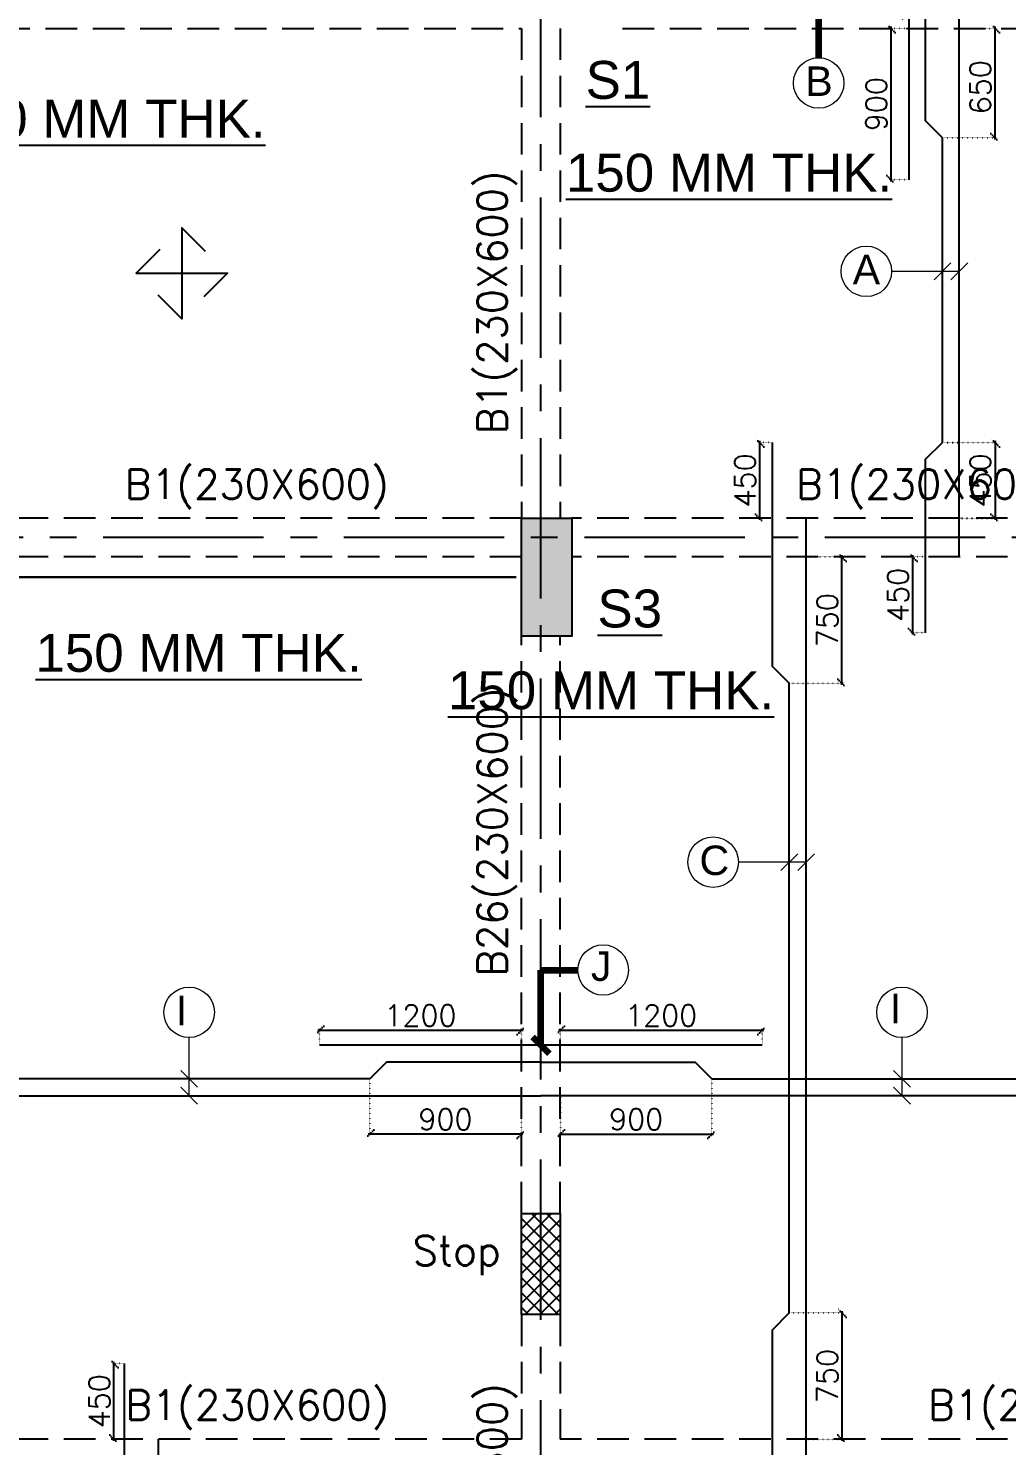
# Model space of a CAD drawing. Header units: millimetres. Extents: x 1921121 to 2008675, y -1544779 to -1482871.
# Drawn here: x 1929913 to 1935724, y -1498319 to -1489900 of the extents above; entities that cross this region are included whole.
import ezdxf

# ---------------------------------------------------------------- set-up
doc = ezdxf.new("R2010")
doc.units = ezdxf.units.MM
doc.header["$MEASUREMENT"] = 0
doc.header["$PDMODE"] = 98
for name, pattern in [('1', [0]), ('ACAD_ISO02W100', [15, 12, -3]), ('CENTER2', [28.575000000000003, 19.05, -3.175, 3.175, -3.175]), ('DOT', [0.25, 0, -0.25]), ('HIDDEN', [0.375, 0.25, -0.125])]:
    doc.linetypes.add(name, pattern=pattern)
for name, color, linetype in [('BEAM NO', 7, '1'), ('BEAM-230X600', 150, 'Continuous'), ('DIM', 191, 'Continuous'), ('Gabion Wall', 7, 'Continuous'), ('s-steel', 1, 'Continuous'), ('SLAB NO.', 4, 'Continuous'), ('STEEL', 1, 'Continuous'), ('STR.COLUMN', 1, 'Continuous')]:
    doc.layers.add(name, color=color, linetype=linetype)
for name, color, linetype, lineweight in [('BRICK WALL_MOFA', 8, 'Continuous', 30), ('CENTER_LINE', 8, 'CENTER2', 25), ('DIMENSION_MOFA', 62, 'HIDDEN', 15), ('GRID', 252, 'ACAD_ISO02W100', 9), ('LEADER', 191, 'Continuous', 15), ('S-B5-230X600', 120, 'HIDDEN', 25), ('SLAB STEEL MARK', 133, 'Continuous', 30)]:
    doc.layers.add(name, color=color, linetype=linetype, lineweight=lineweight)
doc.styles.add('DEEPAK', font='arial.ttf')
doc.styles.add('ROMANS', font='romans.shx')
doc.styles.add('RS', font='romans.shx', dxfattribs={"width": 0.9})
doc.styles.add('style1', font='arial.ttf')
doc.dimstyles.new('KRUNAL-MM', dxfattribs={"dimtxt": 50, "dimasz": 35, "dimexe": 25, "dimexo": 0, "dimgap": 15, "dimtad": 1, "dimdec": 0, "dimzin": 0, "dimdsep": 46, "dimtxsty": 'RS', "dimblk": 'OBLIQUE', "dimcen": 0, "dimdle": 25, "dimclrd": 256, "dimclre": 256, "dimclrt": 7, "dimadec": 0, "dimazin": 0, "dimtfac": 1, "dimtdec": 0, "dimtix": 1, "dimtmove": 0, "dimatfit": 2, "dimfxl": 1, "dimtolj": 1, "dimtzin": 0, "dimlwd": -1, "dimlwe": -1, "dimarcsym": 0})
doc.dimstyles.new('pag', dxfattribs={"dimtxt": 180, "dimasz": 150, "dimexe": 100, "dimexo": 0, "dimgap": 50, "dimtad": 1, "dimdec": 0, "dimzin": 0, "dimdsep": 46, "dimtxsty": 'ROMANS', "dimblk": 'OBLIQUE', "dimcen": 0, "dimdle": 100, "dimclrd": 256, "dimclre": 256, "dimclrt": 256, "dimadec": 0, "dimazin": 0, "dimtfac": 1, "dimtdec": 0, "dimtmove": 2, "dimatfit": 3, "dimfxl": 1, "dimtolj": 1, "dimtzin": 0, "dimlwd": -1, "dimlwe": -1, "dimarcsym": 0})

# ---------------------------------------------------------------- blocks, each defined once
blk = doc.blocks.new('FIRST FLOOR COLUMNS')
at = {"layer": 'CENTER_LINE', "ltscale": 50}
for p, q in [((5375.000000053085, -42282.18948876462), (5375.000000053085, 16012.95197904669)), ((68022.25780571625, 8084.999999998137), (-4699.232308062725, 8084.999999998137))]:
    blk.add_line(p, q, dxfattribs=at)
blk = doc.blocks.new('_Oblique')
at = {"color": 0, "linetype": 'ByBlock', "lineweight": -2}
blk.add_line((-0.5, -0.5), (0.5, 0.5), dxfattribs=at)
blk = doc.blocks.new('*D38')
at = {"layer": 'Defpoints', "color": 0, "linetype": 'DOT', "ltscale": 5, "transparency": 16777216}
for p in [(1935442.511420509, -1489900.360622958), (1935655.705642156, -1489900.360622958), (1935342.859777473, -1490550.34350977)]:
    blk.add_point(p, dxfattribs=at)
at = {"layer": 'DIM', "color": 191, "linetype": 'DOT', "ltscale": 5, "transparency": 16777216}
for p, q in [((1935452.511420509, -1489900.360622957), (1935665.705642157, -1489900.360622957)), ((1935352.859777473, -1490550.343509769), (1935665.705642157, -1490550.343509769))]:
    blk.add_line(p, q, dxfattribs=at)
at = {"layer": 'DIM', "color": 191, "ltscale": 5, "transparency": 16777216}
blk.add_line((1935655.705642157, -1490560.343509769), (1935655.705642157, -1489890.360622957), dxfattribs=at)
at = {"layer": 'DIM', "color": 191, "linetype": 'DOT', "ltscale": 5, "transparency": 16777216, "xscale": 50, "yscale": 50, "zscale": 50}
for p, rotation in [((1935655.705642157, -1489900.360622957), 90), ((1935655.705642157, -1490550.343509769), 270)]:
    blk.add_blockref('_Oblique', p, dxfattribs=dict(at, rotation=rotation))
at = {"layer": 'DIM', "color": 7, "linetype": 'DOT', "ltscale": 5, "transparency": 16777216, "insert": (1935568.205642157, -1490250.352066363), "char_height": 125, "attachment_point": 5, "rotation": 90.00000000000001, "style": 'ROMANS'}
blk.add_mtext('\\A1;650', dxfattribs=at)
blk = doc.blocks.new('*D39')
at = {"layer": 'Defpoints', "color": 0, "linetype": 'DOT', "ltscale": 5, "transparency": 16777216}
for p in [(1935342.789946669, -1492360.347029266), (1935442.789945564, -1492810.347027343), (1935655.912314297, -1492810.347027343)]:
    blk.add_point(p, dxfattribs=at)
at = {"layer": 'DIM', "color": 191, "linetype": 'DOT', "ltscale": 5, "transparency": 16777216}
for p, q in [((1935352.78994667, -1492360.347029265), (1935665.912314297, -1492360.347029265)), ((1935452.789945564, -1492810.347027342), (1935665.912314297, -1492810.347027342))]:
    blk.add_line(p, q, dxfattribs=at)
at = {"layer": 'DIM', "color": 191, "ltscale": 5, "transparency": 16777216}
blk.add_line((1935655.912314297, -1492350.347029265), (1935655.912314297, -1492820.347027342), dxfattribs=at)
at = {"layer": 'DIM', "color": 191, "linetype": 'DOT', "ltscale": 5, "transparency": 16777216, "xscale": 50, "yscale": 50, "zscale": 50}
for p, rotation in [((1935655.912314297, -1492360.347029265), 90), ((1935655.912314297, -1492810.347027342), 270)]:
    blk.add_blockref('_Oblique', p, dxfattribs=dict(at, rotation=rotation))
at = {"layer": 'DIM', "color": 7, "linetype": 'DOT', "ltscale": 5, "transparency": 16777216, "insert": (1935568.412314297, -1492585.347028304), "char_height": 125, "attachment_point": 5, "rotation": 90.00000000000001, "style": 'ROMANS'}
blk.add_mtext('\\A1;450', dxfattribs=at)
blk = doc.blocks.new('*D40')
at = {"layer": 'Defpoints', "color": 0, "linetype": 'DOT', "ltscale": 5, "transparency": 16777216}
for p in [(1935167.074679378, -1493040.347027343), (1935242.789946819, -1493040.347027343), (1935242.127316369, -1493490.347027343)]:
    blk.add_point(p, dxfattribs=at)
at = {"layer": 'DIM', "color": 191, "linetype": 'DOT', "ltscale": 5, "transparency": 16777216}
for p, q in [((1935232.789946819, -1493040.347027342), (1935157.074679378, -1493040.347027342)), ((1935232.127316369, -1493490.347027342), (1935157.074679378, -1493490.347027342))]:
    blk.add_line(p, q, dxfattribs=at)
at = {"layer": 'DIM', "color": 191, "ltscale": 5, "transparency": 16777216}
blk.add_line((1935167.074679378, -1493500.347027342), (1935167.074679378, -1493030.347027342), dxfattribs=at)
at = {"layer": 'DIM', "color": 191, "linetype": 'DOT', "ltscale": 5, "transparency": 16777216, "xscale": 50, "yscale": 50, "zscale": 50}
for p, rotation in [((1935167.074679378, -1493040.347027342), 90), ((1935167.074679378, -1493490.347027342), 270)]:
    blk.add_blockref('_Oblique', p, dxfattribs=dict(at, rotation=rotation))
at = {"layer": 'DIM', "color": 7, "linetype": 'DOT', "ltscale": 5, "transparency": 16777216, "insert": (1935079.574679379, -1493265.347027342), "char_height": 125, "attachment_point": 5, "rotation": 90.00000000000001, "style": 'ROMANS'}
blk.add_mtext('\\A1;450', dxfattribs=at)
blk = doc.blocks.new('*D42')
at = {"layer": 'Defpoints', "color": 0, "linetype": 'DOT', "ltscale": 5, "transparency": 16777216}
for p in [(1931940.499343689, -1496140.555405755), (1932840.674790677, -1496240.5554062), (1931940.499343689, -1496467.93620938)]:
    blk.add_point(p, dxfattribs=at)
at = {"layer": 'DIM', "color": 191, "linetype": 'DOT', "ltscale": 5, "transparency": 16777216}
for p, q in [((1931940.49934369, -1496150.555405754), (1931940.49934369, -1496477.936209379)), ((1932840.674790677, -1496250.5554062), (1932840.674790677, -1496477.936209379))]:
    blk.add_line(p, q, dxfattribs=at)
at = {"layer": 'DIM', "color": 191, "ltscale": 5, "transparency": 16777216}
blk.add_line((1932850.674790677, -1496467.936209379), (1931930.49934369, -1496467.936209379), dxfattribs=at)
at = {"layer": 'DIM', "color": 191, "linetype": 'DOT', "ltscale": 5, "transparency": 16777216, "xscale": 50, "yscale": 50, "zscale": 50, "rotation": 180}
blk.add_blockref('_Oblique', (1931940.49934369, -1496467.936209379), dxfattribs=at)
at = {"layer": 'DIM', "color": 191, "linetype": 'DOT', "ltscale": 5, "transparency": 16777216, "xscale": 50, "yscale": 50, "zscale": 50}
blk.add_blockref('_Oblique', (1932840.674790677, -1496467.936209379), dxfattribs=at)
at = {"layer": 'DIM', "color": 7, "linetype": 'DOT', "ltscale": 5, "transparency": 16777216, "insert": (1932390.587067184, -1496380.436209379), "char_height": 125, "attachment_point": 5, "style": 'ROMANS'}
blk.add_mtext('\\A1;900', dxfattribs=at)
blk = doc.blocks.new('*D46')
at = {"layer": 'Defpoints', "color": 0, "linetype": 'DOT', "ltscale": 5, "transparency": 16777216}
for p in [(1933973.650237554, -1496140.555405755), (1933073.474790566, -1496240.5554062), (1933973.650237554, -1496467.93620938)]:
    blk.add_point(p, dxfattribs=at)
at = {"layer": 'DIM', "color": 191, "linetype": 'DOT', "ltscale": 5, "transparency": 16777216}
for p, q in [((1933973.650237554, -1496150.555405754), (1933973.650237554, -1496477.936209379)), ((1933073.474790566, -1496250.5554062), (1933073.474790566, -1496477.936209379))]:
    blk.add_line(p, q, dxfattribs=at)
at = {"layer": 'DIM', "color": 191, "ltscale": 5, "transparency": 16777216}
blk.add_line((1933063.474790566, -1496467.936209379), (1933983.650237554, -1496467.936209379), dxfattribs=at)
at = {"layer": 'DIM', "color": 191, "linetype": 'DOT', "ltscale": 5, "transparency": 16777216, "xscale": 50, "yscale": 50, "zscale": 50, "rotation": 180}
blk.add_blockref('_Oblique', (1933073.474790566, -1496467.936209379), dxfattribs=at)
at = {"layer": 'DIM', "color": 191, "linetype": 'DOT', "ltscale": 5, "transparency": 16777216, "xscale": 50, "yscale": 50, "zscale": 50}
blk.add_blockref('_Oblique', (1933973.650237554, -1496467.936209379), dxfattribs=at)
at = {"layer": 'DIM', "color": 7, "linetype": 'DOT', "ltscale": 5, "transparency": 16777216, "insert": (1933523.56251406, -1496380.436209379), "char_height": 125, "attachment_point": 5, "style": 'ROMANS'}
blk.add_mtext('\\A1;900', dxfattribs=at)
blk = doc.blocks.new('*D226')
at = {"layer": 'Defpoints', "color": 0, "linetype": 'DOT', "ltscale": 5, "transparency": 16777216}
for p in [(1932842.074790627, -1495851.49850418), (1931642.074790627, -1495940.555405755), (1932842.074790627, -1495940.555405749)]:
    blk.add_point(p, dxfattribs=at)
at = {"layer": 'DIM', "color": 191, "ltscale": 5, "transparency": 16777216}
blk.add_line((1931632.074790627, -1495851.49850418), (1932852.074790627, -1495851.49850418), dxfattribs=at)
at = {"layer": 'DIM', "color": 191, "linetype": 'DOT', "ltscale": 5, "transparency": 16777216}
for p, q in [((1931642.074790627, -1495930.555405755), (1931642.074790627, -1495841.49850418)), ((1932842.074790627, -1495930.555405749), (1932842.074790627, -1495841.49850418))]:
    blk.add_line(p, q, dxfattribs=at)
at = {"layer": 'DIM', "color": 191, "linetype": 'DOT', "ltscale": 5, "transparency": 16777216, "xscale": 50, "yscale": 50, "zscale": 50, "rotation": 180}
blk.add_blockref('_Oblique', (1931642.074790627, -1495851.49850418), dxfattribs=at)
at = {"layer": 'DIM', "color": 191, "linetype": 'DOT', "ltscale": 5, "transparency": 16777216, "xscale": 50, "yscale": 50, "zscale": 50}
blk.add_blockref('_Oblique', (1932842.074790627, -1495851.49850418), dxfattribs=at)
at = {"layer": 'DIM', "color": 7, "linetype": 'DOT', "ltscale": 5, "transparency": 16777216, "insert": (1932242.074790627, -1495763.99850418), "char_height": 125, "attachment_point": 5, "style": 'ROMANS'}
blk.add_mtext('\\A1;1200', dxfattribs=at)
blk = doc.blocks.new('*D227')
at = {"layer": 'Defpoints', "color": 0, "linetype": 'DOT', "ltscale": 5, "transparency": 16777216}
for p in [(1934272.074790627, -1495851.49850418), (1933072.074790628, -1495940.555405755), (1934272.074790627, -1495940.555405749)]:
    blk.add_point(p, dxfattribs=at)
at = {"layer": 'DIM', "color": 191, "ltscale": 5, "transparency": 16777216}
blk.add_line((1933062.074790628, -1495851.49850418), (1934282.074790627, -1495851.49850418), dxfattribs=at)
at = {"layer": 'DIM', "color": 191, "linetype": 'DOT', "ltscale": 5, "transparency": 16777216}
for p, q in [((1933072.074790628, -1495930.555405755), (1933072.074790628, -1495841.49850418)), ((1934272.074790627, -1495930.555405749), (1934272.074790627, -1495841.49850418))]:
    blk.add_line(p, q, dxfattribs=at)
at = {"layer": 'DIM', "color": 191, "linetype": 'DOT', "ltscale": 5, "transparency": 16777216, "xscale": 50, "yscale": 50, "zscale": 50, "rotation": 180}
blk.add_blockref('_Oblique', (1933072.074790628, -1495851.49850418), dxfattribs=at)
at = {"layer": 'DIM', "color": 191, "linetype": 'DOT', "ltscale": 5, "transparency": 16777216, "xscale": 50, "yscale": 50, "zscale": 50}
blk.add_blockref('_Oblique', (1934272.074790627, -1495851.49850418), dxfattribs=at)
at = {"layer": 'DIM', "color": 7, "linetype": 'DOT', "ltscale": 5, "transparency": 16777216, "insert": (1933672.074790628, -1495763.99850418), "char_height": 125, "attachment_point": 5, "style": 'ROMANS'}
blk.add_mtext('\\A1;1200', dxfattribs=at)
blk = doc.blocks.new('*D47')
at = {"layer": 'Defpoints', "color": 0, "linetype": 'DOT', "ltscale": 5, "transparency": 16777216}
for p in [(1934532.469933407, -1493040.364140475), (1934745.664155055, -1493040.364140475), (1934432.818290371, -1493790.347027286)]:
    blk.add_point(p, dxfattribs=at)
at = {"layer": 'DIM', "color": 191, "linetype": 'DOT', "ltscale": 5, "transparency": 16777216}
for p, q in [((1934542.469933408, -1493040.364140474), (1934755.664155055, -1493040.364140474)), ((1934442.818290372, -1493790.347027285), (1934755.664155055, -1493790.347027285))]:
    blk.add_line(p, q, dxfattribs=at)
at = {"layer": 'DIM', "color": 191, "ltscale": 5, "transparency": 16777216}
blk.add_line((1934745.664155055, -1493800.347027285), (1934745.664155055, -1493030.364140474), dxfattribs=at)
at = {"layer": 'DIM', "color": 191, "linetype": 'DOT', "ltscale": 5, "transparency": 16777216, "xscale": 50, "yscale": 50, "zscale": 50}
for p, rotation in [((1934745.664155055, -1493040.364140474), 90), ((1934745.664155055, -1493790.347027285), 270)]:
    blk.add_blockref('_Oblique', p, dxfattribs=dict(at, rotation=rotation))
at = {"layer": 'DIM', "color": 7, "linetype": 'DOT', "ltscale": 5, "transparency": 16777216, "insert": (1934658.164155055, -1493415.35558388), "char_height": 125, "attachment_point": 5, "rotation": 90.00000000000001, "style": 'ROMANS'}
blk.add_mtext('\\A1;750', dxfattribs=at)
blk = doc.blocks.new('*D48')
at = {"layer": 'Defpoints', "color": 0, "linetype": 'DOT', "ltscale": 5, "transparency": 16777216}
for p in [(1934432.748459568, -1497530.347029209), (1934532.748458463, -1498280.347027286), (1934745.870827195, -1498280.347027286)]:
    blk.add_point(p, dxfattribs=at)
at = {"layer": 'DIM', "color": 191, "linetype": 'DOT', "ltscale": 5, "transparency": 16777216}
for p, q in [((1934442.748459568, -1497530.347029208), (1934755.870827196, -1497530.347029208)), ((1934542.748458463, -1498280.347027285), (1934755.870827196, -1498280.347027285))]:
    blk.add_line(p, q, dxfattribs=at)
at = {"layer": 'DIM', "color": 191, "ltscale": 5, "transparency": 16777216}
blk.add_line((1934745.870827196, -1497520.347029208), (1934745.870827196, -1498290.347027285), dxfattribs=at)
at = {"layer": 'DIM', "color": 191, "linetype": 'DOT', "ltscale": 5, "transparency": 16777216, "xscale": 50, "yscale": 50, "zscale": 50}
for p, rotation in [((1934745.870827196, -1497530.347029208), 90), ((1934745.870827196, -1498280.347027285), 270)]:
    blk.add_blockref('_Oblique', p, dxfattribs=dict(at, rotation=rotation))
at = {"layer": 'DIM', "color": 7, "linetype": 'DOT', "ltscale": 5, "transparency": 16777216, "insert": (1934658.370827196, -1497905.347028247), "char_height": 125, "attachment_point": 5, "rotation": 90.00000000000001, "style": 'ROMANS'}
blk.add_mtext('\\A1;750', dxfattribs=at)
blk = doc.blocks.new('*D228')
at = {"layer": 'Defpoints', "color": 0, "linetype": 'DOT', "ltscale": 5, "transparency": 16777216}
for p in [(1934257.033192276, -1492360.364140475), (1934332.639741172, -1492360.364140475), (1934332.606599523, -1492810.347027286)]:
    blk.add_point(p, dxfattribs=at)
at = {"layer": 'DIM', "color": 191, "linetype": 'DOT', "ltscale": 5, "transparency": 16777216}
for p, q in [((1934322.639741172, -1492360.364140475), (1934247.033192276, -1492360.364140475)), ((1934322.606599523, -1492810.347027286), (1934247.033192276, -1492810.347027286))]:
    blk.add_line(p, q, dxfattribs=at)
at = {"layer": 'DIM', "color": 191, "ltscale": 5, "transparency": 16777216}
blk.add_line((1934257.033192276, -1492820.347027286), (1934257.033192276, -1492350.364140475), dxfattribs=at)
at = {"layer": 'DIM', "color": 191, "linetype": 'DOT', "ltscale": 5, "transparency": 16777216, "xscale": 50, "yscale": 50, "zscale": 50}
for p, rotation in [((1934257.033192276, -1492360.364140475), 90), ((1934257.033192276, -1492810.347027286), 270)]:
    blk.add_blockref('_Oblique', p, dxfattribs=dict(at, rotation=rotation))
at = {"layer": 'DIM', "color": 7, "linetype": 'DOT', "ltscale": 5, "transparency": 16777216, "insert": (1934169.533192277, -1492585.35558388), "char_height": 125, "attachment_point": 5, "rotation": 90, "style": 'ROMANS'}
blk.add_mtext('\\A1;450', dxfattribs=at)
blk = doc.blocks.new('*D234')
at = {"layer": 'Defpoints', "color": 0, "linetype": 'DOT', "ltscale": 5, "transparency": 16777216}
for p in [(1930421.233680915, -1497830.347027286), (1930484.947014814, -1497830.347027286), (1930484.871013429, -1498280.347027286)]:
    blk.add_point(p, dxfattribs=at)
at = {"layer": 'DIM', "color": 191, "linetype": 'DOT', "ltscale": 5, "transparency": 16777216}
for p, q in [((1930474.947014814, -1497830.347027286), (1930411.233680915, -1497830.347027286)), ((1930474.871013429, -1498280.347027286), (1930411.233680915, -1498280.347027286))]:
    blk.add_line(p, q, dxfattribs=at)
at = {"layer": 'DIM', "color": 191, "ltscale": 5, "transparency": 16777216}
blk.add_line((1930421.233680915, -1498290.347027286), (1930421.233680915, -1497820.347027286), dxfattribs=at)
at = {"layer": 'DIM', "color": 191, "linetype": 'DOT', "ltscale": 5, "transparency": 16777216, "xscale": 50, "yscale": 50, "zscale": 50}
for p, rotation in [((1930421.233680915, -1497830.347027286), 90), ((1930421.233680915, -1498280.347027286), 270)]:
    blk.add_blockref('_Oblique', p, dxfattribs=dict(at, rotation=rotation))
at = {"layer": 'DIM', "color": 7, "linetype": 'DOT', "ltscale": 5, "transparency": 16777216, "insert": (1930333.733680915, -1498055.347027286), "char_height": 125, "attachment_point": 5, "rotation": 90, "style": 'ROMANS'}
blk.add_mtext('\\A1;450', dxfattribs=at)
blk = doc.blocks.new('*D262')
at = {"layer": 'Defpoints', "color": 0, "linetype": 'DOT', "ltscale": 5, "transparency": 16777216}
for p in [(1935037.554112414, -1489900.34350977), (1935142.642217856, -1489900.34350977), (1935142.642217856, -1490800.140871508)]:
    blk.add_point(p, dxfattribs=at)
at = {"layer": 'DIM', "color": 191, "linetype": 'DOT', "ltscale": 5, "transparency": 16777216}
for p, q in [((1935132.642217856, -1489900.34350977), (1935027.554112414, -1489900.34350977)), ((1935132.642217856, -1490800.140871508), (1935027.554112414, -1490800.140871508))]:
    blk.add_line(p, q, dxfattribs=at)
at = {"layer": 'DIM', "color": 191, "ltscale": 5, "transparency": 16777216}
blk.add_line((1935037.554112414, -1490810.140871508), (1935037.554112414, -1489890.34350977), dxfattribs=at)
at = {"layer": 'DIM', "color": 191, "linetype": 'DOT', "ltscale": 5, "transparency": 16777216, "xscale": 50, "yscale": 50, "zscale": 50}
for p, rotation in [((1935037.554112414, -1489900.34350977), 90), ((1935037.554112414, -1490800.140871508), 270)]:
    blk.add_blockref('_Oblique', p, dxfattribs=dict(at, rotation=rotation))
at = {"layer": 'DIM', "color": 7, "linetype": 'DOT', "ltscale": 5, "transparency": 16777216, "insert": (1934950.054112414, -1490350.242190639), "char_height": 125, "attachment_point": 5, "rotation": 90, "style": 'ROMANS'}
blk.add_mtext('\\A1;900', dxfattribs=at)
blk = doc.blocks.new('*U4')
at = {"layer": 'STEEL'}
for points in [[(707738.0564169867, 27916.33438346686), (707888.0564169867, 27766.33438346686), (707888.0564169867, 28344.32676437648), (708038.0564169867, 28194.32676437648)], [(707749.0602265319, 28205.33057392167), (707599.0602265319, 28055.33057392167), (708177.0526074416, 28055.33057392167), (708027.0526074416, 27905.33057392167)]]:
    blk.add_lwpolyline(points, dxfattribs=at)
blk = doc.blocks.new('ARCH COL')
at = {"layer": 'STR.COLUMN', "transparency": 33554687}
h = blk.add_hatch(color=256, dxfattribs=at)
h.dxf.hatch_style = 1
h.paths.add_polyline_path([(238062.3773681722, 8200), (238062.3773681722, 7500), (238362.3773681722, 7500), (238362.3773681722, 8200)])
h = blk.add_hatch(dxfattribs=at)
h.set_pattern_fill('ANSI37', color=8, scale=500)
h.set_pattern_definition([(45, (-1689900.164213894, 1171002.453607241), (-44.19417382415923, 44.19417382415923), []), (135, (-1689900.164213894, 1171002.453607241), (-44.19417382415922, -44.19417382415921), [])])
h.paths.add_polyline_path([(238062.3773681899, 4070.375443216879), (238062.3773681899, 3470.375443216879), (238292.3773681899, 3470.375443216879), (238292.3773681899, 4070.375443216879)])
at = {"layer": 'STR.COLUMN', "color": 5}
blk.add_lwpolyline([(238062.3773681722, 8200), (238362.3773681722, 8200), (238362.3773681722, 7500), (238062.3773681722, 7500), (238062.3773681722, 8200)], dxfattribs=at)
blk.add_lwpolyline([(238062.3773681899, 4070.375443216879), (238292.3773681899, 4070.375443216879), (238292.3773681899, 3470.375443216879), (238062.3773681899, 3470.375443216879), (238062.3773681899, 4070.375443216879)], close=True, dxfattribs=at)
blk = doc.blocks.new('zw$7C89')
at = {"layer": 'Gabion Wall'}
h = blk.add_hatch(dxfattribs=at)
h.set_pattern_fill('ANSI36', color=256, scale=1000)
h.set_pattern_definition([(45, (-1922817.541582066, 1391663.806724625), (66.29126073623883, 243.0679560328757), [312.5, -62.5, 0, -62.5])])
edge = h.paths.add_edge_path()
edge.add_ellipse((25471.55985363154, 5545.000000003376), major_axis=(-5200.000000000347, 0), ratio=1, start_angle=387.9869821654851, end_angle=447.55802142169233, ccw=False)
edge.add_ellipse((14594.9999999993, -235.0000000006985), major_axis=(7116.978292165793, 0), ratio=1, start_angle=27.98698218262936, end_angle=89.99999999999626)
edge.add_line((14594.99999999977, 6881.978292165091), (5145.000000053786, 6881.978292165091))
edge.add_ellipse((5145.000000053784, -234.9999999997672), major_axis=(7116.9782921649, 0), ratio=1, start_angle=90, end_angle=137.6529095513554)
edge.add_ellipse((5145.000000053784, -234.9999999998836), major_axis=(7116.978292164993, 0), ratio=1, start_angle=137.6529095513547, end_angle=235.900540105887)
edge.add_line((1155, -6128.325038610725), (1155, -4871.52061640902))
edge.add_ellipse((5145.000000054017, -234.9999999998836), major_axis=(-6116.978292165014, 0), ratio=1, start_angle=317.6529095513557, end_angle=409.2860594930635, ccw=False)
edge.add_ellipse((5145.000000053784, -234.9999999997672), major_axis=(-6116.97829216482, 0), ratio=1, start_angle=270, end_angle=317.65290955135504, ccw=False)
edge.add_line((5145.000000053784, 5881.978292165091), (14594.9999999993, 5881.978292165091))
edge.add_ellipse((14594.9999999993, -235.0000000006985), major_axis=(-6116.978292165785, 0), ratio=1, start_angle=207.9869821753913, end_angle=270, ccw=False)
edge.add_ellipse((25471.55985362688, 5544.999999996042), major_axis=(6199.999999992799, 0), ratio=1, start_angle=207.9869821753517, end_angle=267.9520729151499)
edge.add_line((25249.99999999977, -651.0399636558723), (25249.99999999977, 349.7222180879908))
blk = doc.blocks.new('A$C02ad8bd7')
at = {"layer": 'BEAM NO', "ltscale": 500, "style": 'ROMANS'}
for s, rotation, p in [('B1(230X600)', 89.99997310951831, (4943.411255683517, 15818.72457362851, 1.004906717452237e-09)), ('B1(230X600)', 359.9999731095184, (2673.934433617396, 15435.13549184776, 1.004906717452237e-09)), ('B1(230X600)', 359.9999731095184, (6661.589588731993, 15435.13549190434, 1.004906717452237e-09)), ('B26(230X600)', 89.99997310951831, (4943.411255669314, 12597.30014420138, 1.004906717452237e-09)), ('Stop', 359.9999731095184, (4383.650178593351, 10882.30871814885)), ('B1(230X600)', 359.9999731095184, (2677.482671993552, 9965.13549190457, 1.004906717452237e-09)), ('B26(230X600)', 89.99997310951831, (4943.411255701445, 8464.937966181431, 1.004906717452237e-09)), ('B1(230X600)', 359.9999731095184, (7446.084202484693, 9965.13549190457, 1.004906717452237e-09))]:
    blk.add_text(s, height=175, rotation=rotation, dxfattribs=at).set_placement(p)

msp = doc.modelspace()

# ---------------------------------------------------------------- linework, layer by layer
at = {"layer": 'BEAM-230X600', "linetype": 'HIDDEN', "ltscale": 750}
for p, q in [((1929452.074790639, -1489900.34350977), (1932842.074790639, -1489900.34350977)), ((1932842.074790639, -1489900.34350977), (1932842.074790639, -1492810.347027286)), ((1933072.074790639, -1489900.34350977), (1933072.074790639, -1492810.347027286)), ((1933442.074790601, -1489900.34350977), (1937422.074790639, -1489900.34350977)), ((1932842.074790622, -1492810.347027343), (1929082.07479066, -1492810.347027343)), ((1936292.07479064, -1492810.347027286), (1933142.07479064, -1492810.347027286)), ((1932842.074790622, -1493040.347027343), (1929082.07479066, -1493040.347027343)), ((1936292.07479064, -1493040.347027286), (1933142.07479064, -1493040.347027286)), ((1932842.074790632, -1496939.971584069), (1932842.074790618, -1493510.347027286)), ((1933072.074790632, -1496939.971584069), (1933072.074790618, -1493510.347027285)), ((1932842.074790657, -1497539.971584069), (1932842.074790657, -1498280.347027286)), ((1933072.074790657, -1497539.971584069), (1933072.074790657, -1498280.347027286)), ((1932842.074790657, -1498280.347027286), (1929082.074790639, -1498280.347027286)), ((1936292.074790639, -1498280.347027286), (1933072.074790657, -1498280.347027286))]:
    msp.add_line(p, q, dxfattribs=at)
at = {"layer": 'BRICK WALL_MOFA', "color": 6}
msp.add_line((1932810.164407728, -1493160.347027288), (1925725.096498502, -1493160.347027282), dxfattribs=at)
at = {"layer": 'LEADER'}
for centre in [(1934607.259367154, -1490225.285406019), (1934890.755834104, -1491344.03171748), (1933980.714347003, -1494853.009330174), (1933327.085692687, -1495493.818177617), (1930868.055931031, -1495745.011358338), (1935102.714818925, -1495745.011358338)]:
    msp.add_circle(centre, 150, dxfattribs=at)
at = {"layer": 's-steel'}
msp.add_line((1935142.642217856, -1488770.34350977), (1935142.642217856, -1490800.140871508), dxfattribs=at)
for points in [[(1935242.789946842, -1493490.347027343), (1935242.789946792, -1492460.347029389), (1935342.789946685, -1492360.346641571), (1935342.859776888, -1490550.343509764), (1935242.583273822, -1490450.343509887), (1935242.661808588, -1489785.34350977)], [(1935442.792573221, -1493040.347027343), (1935442.791935306, -1489785.34350977)], [(1934332.74845974, -1498960.347027286), (1934332.748459691, -1497630.347029332), (1934432.748459583, -1497530.346641515), (1934432.818289787, -1493790.347027281), (1934332.541786721, -1493690.347027404), (1934332.639741172, -1492360.364140475)], [(1934532.75108612, -1498510.347027286), (1934532.75042567, -1492810.364140475)], [(1934272.074790627, -1495940.555405755), (1931642.074790627, -1495940.555405755)], [(1932957.074790621, -1496040.557531745), (1932040.499343689, -1496040.555405755), (1931940.499343689, -1496140.555405755), (1929581.715590168, -1496140.551861771), (1929481.715590168, -1496040.551861771), (1928402.074790639, -1496040.551861771)], [(1932957.074790621, -1496040.557531745), (1933873.650237554, -1496040.555405755), (1933973.650237554, -1496140.555405755), (1935792.433991111, -1496140.551861771), (1935892.433991111, -1496040.551861771), (1937042.074790639, -1496040.551861771)], [(1928852.074790639, -1496240.551520301), (1932957.074790621, -1496240.555352281)], [(1936592.074790639, -1496240.551445058), (1932957.074790621, -1496240.555352281)], [(1930484.979729106, -1501690.347027286), (1930484.979729057, -1500660.347029332), (1930584.979728949, -1500560.346641515), (1930585.049559153, -1498960.347027281), (1930484.773056087, -1498860.347027404), (1930484.947014814, -1497830.347027286)], [(1930684.982355486, -1501240.347027286), (1930684.981695036, -1498280.364140474)]]:
    msp.add_lwpolyline(points, dxfattribs=at)

# ---------------------------------------------------------------- block references
at = {"layer": 'BRICK WALL_MOFA', "color": 251}
msp.add_blockref('A$C02ad8bd7', (1927812.074790639, -1508130.347027286), dxfattribs=at)
at = {"layer": 'DIMENSION_MOFA'}
msp.add_blockref('zw$7C89', (1927665.164407674, -1492925.347027288), dxfattribs=at)
at = {"layer": 'GRID'}
msp.add_blockref('FIRST FLOOR COLUMNS', (1927582.074790639, -1501010.347027286), dxfattribs=at)
at = {"layer": 'S-B5-230X600', "xscale": 0.9375000000000001, "yscale": 0.9375000000000001, "zscale": 0.9375000000000001, "rotation": 269.9999999999999}
msp.add_blockref('*U4', (1904522.875147901, -827710.2923775937), dxfattribs=at)
at = {"layer": 'STR.COLUMN'}
msp.add_blockref('ARCH COL', (1694779.697422467, -1501010.347027286), dxfattribs=at)

# ---------------------------------------------------------------- texts
at = {"layer": 'SLAB NO.', "color": 6, "style": 'DEEPAK'}
for s, p in [('%%US1', (1933222.995593098, -1490318.940464427)), ('%%U150 MM THK.', (1929383.985121403, -1490549.743703012)), ('%%U150 MM THK.', (1933106.020378956, -1490870.415901768)), ('%%US3', (1933292.995593098, -1493458.943981963)), ('%%U150 MM THK.', (1929954.826261226, -1493722.451725479)), ('%%U150 MM THK.', (1932405.148034694, -1493944.868087892))]:
    msp.add_text(s, height=225, dxfattribs=at).set_placement(p)
at = {"layer": 'SLAB STEEL MARK', "style": 'style1'}
for s, p in [('B', (1934527.947811248, -1490301.866813067)), ('A', (1934809.516951449, -1491420.613124528)), ('C', (1933899.475464347, -1494929.590737223)), ('J', (1933254.491548784, -1495558.335415195)), ('I', (1930788.744375126, -1495821.592765387)), ('I', (1935030.120675022, -1495809.528595917))]:
    msp.add_text(s, height=175, dxfattribs=at).set_placement(p)

# ---------------------------------------------------------------- dimensions: what is measured, and where the dimension line sits
at = {"layer": 'DIM', "linetype": 'DOT', "ltscale": 5}
for base, p1, p2, angle, picture, middle in [((1935037.554112414, -1489900.34350977), (1935142.642217856, -1490800.140871508), (1935142.642217856, -1489900.34350977), 90, '*D262', (1934950.054112414, -1490350.242190639)), ((1934257.033192276, -1492360.364140475), (1934332.606599523, -1492810.347027286), (1934332.639741172, -1492360.364140475), 90, '*D228', (1934169.533192277, -1492585.35558388)), ((1935167.074679378, -1493040.347027343), (1935242.127316369, -1493490.347027343), (1935242.789946819, -1493040.347027343), 90, '*D40', (1935079.574679378, -1493265.347027343)), ((1931940.499343689, -1496467.93620938), (1932840.674790677, -1496240.5554062), (1931940.499343689, -1496140.555405755), 180, '*D42', (1932390.587067183, -1496380.43620938)), ((1930421.233680915, -1497830.347027286), (1930484.871013429, -1498280.347027286), (1930484.947014814, -1497830.347027286), 90, '*D234', (1930333.733680915, -1498055.347027286))]:
    dim = msp.add_linear_dim(base=base, p1=p1, p2=p2, angle=angle, dimstyle='pag', override={"dimtxt": 125, "dimasz": 50, "dimexe": 10, "dimexo": 10, "dimgap": 25, "dimtxsty": 'ROMANS', "dimdle": 10, "dimclrd": 191, "dimclre": 191, "dimclrt": 7, "dimtix": 1, "dimtmove": 1}, dxfattribs=at)
    dim.commit()
    dim.dimension.update_dxf_attribs({"geometry": picture, "text_midpoint": middle})
for base, p1, p2, angle, picture, middle in [((1935655.705642156, -1489900.360622958), (1935342.859777473, -1490550.34350977), (1935442.511420509, -1489900.360622958), 90, '*D38', (1935655.705642156, -1490250.352066364)), ((1935655.912314297, -1492810.347027343), (1935342.789946669, -1492360.347029266), (1935442.789945564, -1492810.347027343), 270, '*D39', (1935655.912314297, -1492585.347028305)), ((1934745.664155055, -1493040.364140475), (1934432.818290371, -1493790.347027286), (1934532.469933407, -1493040.364140475), 90, '*D47', (1934745.664155055, -1493415.355583881)), ((1934745.870827195, -1498280.347027286), (1934432.748459568, -1497530.347029209), (1934532.748458463, -1498280.347027286), 270, '*D48', (1934745.870827195, -1497905.347028248))]:
    dim = msp.add_linear_dim(base=base, p1=p1, p2=p2, angle=angle, dimstyle='pag', override={"dimtxt": 125, "dimasz": 50, "dimexe": 10, "dimexo": 10, "dimgap": 25, "dimtxsty": 'ROMANS', "dimdle": 10, "dimclrd": 191, "dimclre": 191, "dimclrt": 7, "dimtix": 1, "dimtmove": 1}, dxfattribs=at)
    dim.commit()
    dim.dimension.update_dxf_attribs({"geometry": picture, "text_midpoint": middle, "dimtype": 128})
for base, p1, p2, picture, middle in [((1932842.074790627, -1495851.49850418), (1931642.074790627, -1495940.555405755), (1932842.074790627, -1495940.555405749), '*D226', (1932242.074790627, -1495763.99850418)), ((1934272.074790627, -1495851.49850418), (1933072.074790628, -1495940.555405755), (1934272.074790627, -1495940.555405749), '*D227', (1933672.074790628, -1495763.99850418)), ((1933973.650237554, -1496467.93620938), (1933073.474790566, -1496240.5554062), (1933973.650237554, -1496140.555405755), '*D46', (1933523.56251406, -1496380.43620938))]:
    dim = msp.add_linear_dim(base=base, p1=p1, p2=p2, dimstyle='pag', override={"dimtxt": 125, "dimasz": 50, "dimexe": 10, "dimexo": 10, "dimgap": 25, "dimtxsty": 'ROMANS', "dimdle": 10, "dimclrd": 191, "dimclre": 191, "dimclrt": 7, "dimtix": 1, "dimtmove": 1}, dxfattribs=at)
    dim.commit()
    dim.dimension.update_dxf_attribs({"geometry": picture, "text_midpoint": middle})

# ---------------------------------------------------------------- leaders
at = {"layer": 'LEADER'}
for points, override in [([(1935142.642217856, -1489785.242190639), (1934607.259367154, -1489785.242190639), (1934607.259367154, -1490075.285406019)], {"dimscale": 1, "dimtxt": 50, "dimasz": 100, "dimgap": 15, "dimtad": 0, "dimtxsty": 'RS', "dimclrd": 256, "dimldrblk": 'Oblique', "dimlwd": 65535}), ([(1935342.792153667, -1491344.031717467), (1935040.755834104, -1491344.03171748)], {"dimasz": 100, "dimtad": 0, "dimldrblk": 'Oblique', "dimfxl": 0.0590551181102363, "dimarcsym": 1}), ([(1935442.792153667, -1491344.031717465), (1935040.755834104, -1491344.03171748)], {"dimasz": 100, "dimtad": 0, "dimldrblk": 'Oblique', "dimfxl": 0.0590551181102363, "dimarcsym": 1}), ([(1934432.750666566, -1494853.009330162), (1934130.714347003, -1494853.009330174)], {"dimasz": 100, "dimtad": 0, "dimldrblk": 'Oblique', "dimfxl": 0.0590551181102363, "dimarcsym": 1}), ([(1934532.750666566, -1494853.009330159), (1934130.714347003, -1494853.009330174)], {"dimasz": 100, "dimtad": 0, "dimldrblk": 'Oblique', "dimfxl": 0.0590551181102363, "dimarcsym": 1}), ([(1932957.074790627, -1495940.555405755), (1932957.074790627, -1495493.818177617), (1933177.085692687, -1495493.818177617)], {"dimscale": 1, "dimtxt": 50, "dimasz": 100, "dimgap": 15, "dimtad": 0, "dimtxsty": 'RS', "dimclrd": 256, "dimldrblk": 'Oblique', "dimlwd": 65535}), ([(1930868.055931044, -1496240.545182254), (1930868.055931031, -1495895.011358338)], {"dimasz": 100, "dimtad": 0, "dimldrblk": 'Oblique', "dimfxl": 0.0590551181102363, "dimarcsym": 1}), ([(1930868.055931046, -1496140.545182254), (1930868.055931031, -1495895.011358338)], {"dimasz": 100, "dimtad": 0, "dimldrblk": 'Oblique', "dimfxl": 0.0590551181102363, "dimarcsym": 1}), ([(1935102.714818913, -1496240.545182254), (1935102.714818925, -1495895.011358338)], {"dimasz": 100, "dimtad": 0, "dimldrblk": 'Oblique', "dimfxl": 0.0590551181102363, "dimarcsym": 1}), ([(1935102.71481891, -1496140.545182254), (1935102.714818925, -1495895.011358338)], {"dimasz": 100, "dimtad": 0, "dimldrblk": 'Oblique', "dimfxl": 0.0590551181102363, "dimarcsym": 1})]:
    msp.add_leader(points, dimstyle='KRUNAL-MM', override=override, dxfattribs=at)

doc.saveas('drawing.dxf')
